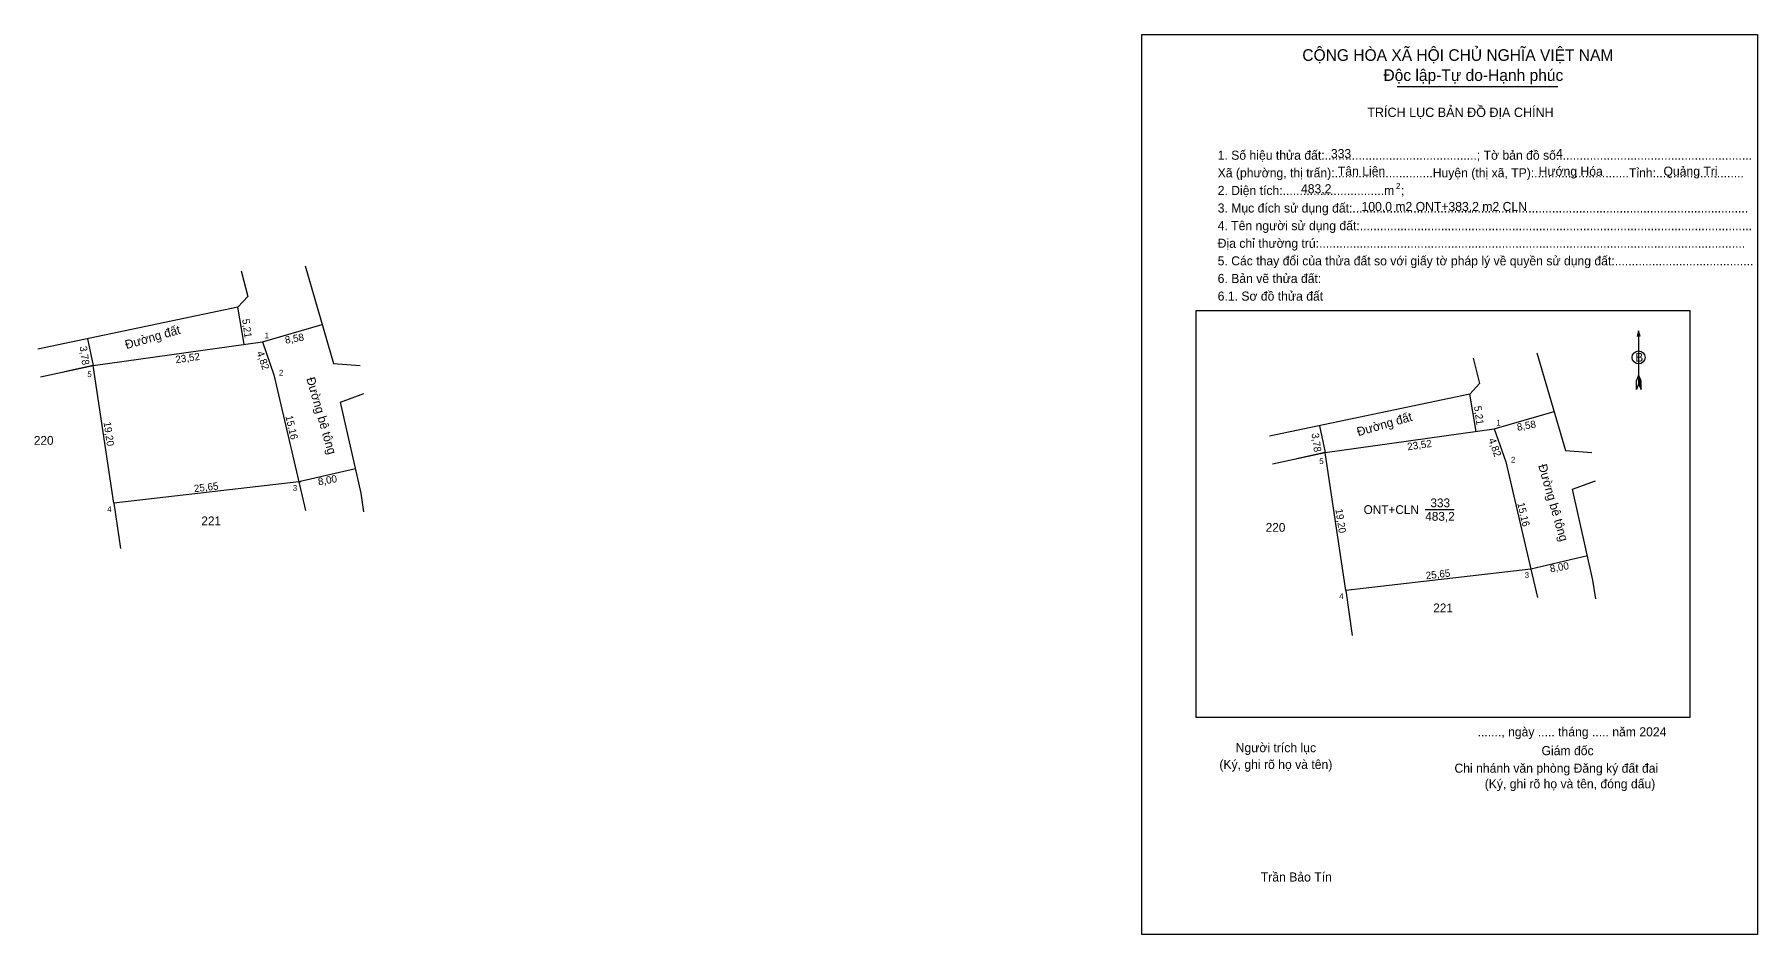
# Model space of a CAD drawing. Extents: x 548933 to 549486, y 1839115 to 1839239.
# Drawn here: x 548932.6 to 549169.9, y 1839114.5 to 1839238.6 of the extents above; entities that cross this region are included whole.
import ezdxf

# ---------------------------------------------------------------- set-up
doc = ezdxf.new("R2010")
doc.units = 0
for name, color, linetype in [('Level 1', 7, 'Continuous'), ('Level 10', 7, 'Continuous'), ('Level 13', 7, 'Continuous'), ('Level 2', 7, 'Continuous'), ('Level 23', 7, 'Continuous'), ('Level 27', 7, 'Continuous'), ('Level 36', 7, 'Continuous'), ('Level 49', 7, 'Continuous'), ('Level 5', 7, 'Continuous'), ('Level 6', 7, 'Continuous'), ('Level 9', 7, 'Continuous')]:
    doc.layers.add(name, color=color, linetype=linetype)

msp = doc.modelspace()

# ---------------------------------------------------------------- linework, layer by layer
at = {"layer": 'Level 1'}
for p, q in [((549085.14, 1839238.57), (549085.14, 1839238.57)), ((549092.65, 1839200.51), (549092.65, 1839200.51)), ((549092.65, 1839200.51), (549160.6, 1839200.51)), ((549092.65, 1839144.41), (549092.65, 1839200.51)), ((549160.6, 1839200.51), (549160.6, 1839144.41)), ((549153.57, 1839197.73), (549153.57, 1839190.39)), ((549153.25, 1839189.64), (549153.26, 1839190.85)), ((549153.57, 1839190.39), (549153.25, 1839189.64)), ((549153.57, 1839191.6), (549153.26, 1839190.85)), ((549153.57, 1839191.6), (549153.88, 1839190.85)), ((549153.57, 1839191.5), (549153.88, 1839190.74)), ((549153.57, 1839191.39), (549153.88, 1839190.64)), ((549153.57, 1839191.29), (549153.89, 1839190.53)), ((549153.57, 1839191.18), (549153.89, 1839190.42)), ((549153.57, 1839191.07), (549153.89, 1839190.31)), ((549153.57, 1839190.97), (549153.89, 1839190.2)), ((549153.57, 1839190.86), (549153.89, 1839190.09)), ((549153.57, 1839190.76), (549153.89, 1839189.98)), ((549153.57, 1839190.65), (549153.89, 1839189.88)), ((549153.57, 1839190.55), (549153.9, 1839189.77)), ((549153.57, 1839190.39), (549153.9, 1839189.64)), ((549153.9, 1839189.64), (549153.88, 1839190.85)), ((549160.6, 1839144.41), (549092.65, 1839144.41)), ((549169.94, 1839114.5), (549169.94, 1839114.5))]:
    msp.add_line(p, q, dxfattribs=at)
msp.add_lwpolyline([(549153.78, 1839196.95), (549153.57, 1839197.73), (549153.36, 1839196.95)], dxfattribs=at)
msp.add_circle((549153.57, 1839194.06), 0.896, dxfattribs=at)
at = {"layer": 'Level 10'}
for p, q in [((549130.3, 1839188.99), (549102.75, 1839183.2)), ((549131.19, 1839183.86), (549130.3, 1839188.99)), ((549133.68, 1839184.21), (549141.92, 1839186.61)), ((549109.6, 1839184.64), (549110.39, 1839180.94)), ((549110.39, 1839180.94), (549133.68, 1839184.21)), ((549133.68, 1839184.21), (549135.27, 1839179.66)), ((549113.22, 1839161.95), (549110.39, 1839180.94)), ((549135.27, 1839179.66), (549138.7, 1839164.89)), ((549146.51, 1839166.7), (549138.7, 1839164.89)), ((549138.7, 1839164.89), (549113.22, 1839161.95)), ((549138.96, 1839164.92), (549138.7, 1839164.89)), ((549113.22, 1839161.95), (549114.12, 1839155.71))]:
    msp.add_line(p, q, dxfattribs=at)
at = {"layer": 'Level 13'}
msp.add_line((549120.33, 1839231.4), (549142.46, 1839231.4), dxfattribs=at)
at = {"layer": 'Level 2'}
msp.add_lwpolyline([(549085.14, 1839238.57), (549169.94, 1839238.57), (549169.94, 1839114.5), (549085.14, 1839114.5)], close=True, dxfattribs=at)
at = {"layer": 'Level 23'}
msp.add_line((549103.12, 1839179.38), (549110.39, 1839180.94), dxfattribs=at)
for points in [[(549130.78, 1839193.97), (549131.67, 1839190.44), (549130.3, 1839188.99)], [(549139.56, 1839194.69), (549143.48, 1839181.23), (549147.13, 1839180.94)], [(549147.65, 1839160.76), (549147.27, 1839163.33), (549144.44, 1839175.89), (549147.64, 1839177.06)]]:
    msp.add_lwpolyline(points, dxfattribs=at)
at = {"layer": 'Level 27'}
for p, q in [((549110.39, 1839180.94), (549106.44, 1839180.09)), ((549138.7, 1839164.89), (549139.62, 1839160.95))]:
    msp.add_line(p, q, dxfattribs=at)
at = {"layer": 'Level 5'}
for p, q in [((548960.63, 1839200.99), (548933.08, 1839195.19)), ((548961.53, 1839195.86), (548960.63, 1839200.99)), ((548964.02, 1839196.21), (548972.25, 1839198.6)), ((548939.93, 1839196.63), (548940.73, 1839192.94)), ((548940.73, 1839192.94), (548964.02, 1839196.21)), ((548964.02, 1839196.21), (548965.61, 1839191.66)), ((548933.46, 1839191.38), (548940.73, 1839192.94)), ((548940.73, 1839192.94), (548936.77, 1839192.09)), ((548943.56, 1839173.95), (548940.73, 1839192.94)), ((548965.61, 1839191.66), (548969.04, 1839176.89)), ((548976.85, 1839178.7), (548969.04, 1839176.89)), ((548969.04, 1839176.89), (548943.56, 1839173.95)), ((548969.3, 1839176.92), (548969.04, 1839176.89)), ((548969.04, 1839176.89), (548969.96, 1839172.95)), ((548943.56, 1839173.95), (548944.46, 1839167.7))]:
    msp.add_line(p, q, dxfattribs=at)
for points in [[(548969.9, 1839206.69), (548973.82, 1839193.23), (548977.47, 1839192.94)], [(548961.11, 1839205.97), (548962.01, 1839202.44), (548960.63, 1839200.99)], [(548977.98, 1839172.76), (548977.61, 1839175.33), (548974.78, 1839187.89), (548977.98, 1839189.06)]]:
    msp.add_lwpolyline(points, dxfattribs=at)
at = {"layer": 'Level 9'}
msp.add_line((549124.18, 1839173.08), (549128.14, 1839173.08), dxfattribs=at)

# ---------------------------------------------------------------- texts
at = {"layer": 'Level 1'}
for s, height, p in [('TRÍCH LỤC BẢN ĐỒ ĐỊA CHÍNH', 1.2944, (549116.19, 1839227.19)), ('1. Số hiệu thửa đất:.............................................; Tờ bản đồ số:.........................................................', 1.25387, (549095.59, 1839221.3)), ('Xã (phường, thị trấn):.............................Huyện (thị xã, TP):............................Tỉnh:..........................', 1.25387, (549095.59, 1839218.87)), ('2. Diện tích:..............................m  ;', 1.2539, (549095.59, 1839216.44)), ('2', 0.809, (549120.15, 1839217.29)), ('3. Mục đích sử dụng đất:.....................................................................................................................', 1.25387, (549095.59, 1839214.02)), ('4. Tên người sử dụng đất:....................................................................................................................', 1.25387, (549095.59, 1839211.59)), ('Địa chỉ thường trú:..............................................................................................................................', 1.25387, (549095.59, 1839209.16)), ('5. Các thay đổi của thửa đất so với giấy tờ pháp lý về quyền sử dụng đất:.........................................', 1.25387, (549095.59, 1839206.74)), ('6. Bản vẽ thửa đất:', 1.2539, (549095.59, 1839204.31)), ('6.1. Sơ đồ thửa đất', 1.2539, (549095.59, 1839201.88)), ('B', 1.21, (549153.12, 1839193.47)), ('......., ngày ..... tháng ..... năm 2024', 1.2539, (549131.39, 1839141.82)), ('Người trích lục', 1.2539, (549098.07, 1839139.64)), ('Giám đốc', 1.254, (549140.19, 1839139.23)), ('(Ký, ghi rõ họ và tên)', 1.2539, (549095.82, 1839137.33)), ('Chi nhánh văn phòng Đăng ký đất đai', 1.2539, (549128.2, 1839136.81)), ('(Ký, ghi rõ họ và tên, đóng dấu)', 1.2539, (549132.37, 1839134.66)), ('Trần Bảo Tín', 1.2539, (549101.53, 1839121.81))]:
    msp.add_text(s, height=height, dxfattribs=at).set_placement(p)
at = {"layer": 'Level 13'}
for s, height, p in [('CỘNG HÒA XÃ HỘI CHỦ NGHĨA VIỆT NAM', 1.6017, (549107.25, 1839234.93)), ('Độc lập-Tự do-Hạnh phúc', 1.6017, (549118.42, 1839232.16)), ('ONT+CLN', 1.213, (549115.69, 1839172.47)), ('333', 1.213, (549124.89, 1839173.4)), ('483,2', 1.213, (549124.18, 1839171.54))]:
    msp.add_text(s, height=height, dxfattribs=at).set_placement(p)
at = {"layer": 'Level 36'}
for s, height, rotation, p in [('Đường đất', 1.213, 16.0235, (549114.96, 1839183.19)), ('Đường bê tông', 1.2134, 286.0235, (549139.72, 1839179.15))]:
    msp.add_text(s, height=height, rotation=rotation, dxfattribs=at).set_placement(p)
for s, p in [('220', (549102.21, 1839170.02)), ('221', (549125.28, 1839158.92))]:
    msp.add_text(s, height=1.213, dxfattribs=at).set_placement(p)
at = {"layer": 'Level 49'}
for s, rotation, p in [('5,21', 277.8529, (549130.89, 1839187.3)), ('8,58', 10.2992, (549136.9, 1839183.93)), ('3,78', 277.8529, (549108.52, 1839183.56)), ('23,52', 7.9923, (549121.78, 1839181.25)), ('4,82', 289.262, (549132.87, 1839182.73)), ('15,16', 283.0862, (549136.85, 1839173.94)), ('19,20', 278.4762, (549111.8, 1839173.12)), ('25,65', 6.5819, (549124.31, 1839163.47)), ('8,00', 10.2992, (549141.44, 1839164.41))]:
    msp.add_text(s, height=1.011, rotation=rotation, dxfattribs=at).set_placement(p)
at = {"layer": 'Level 5'}
for s, height, rotation, p in [('Đường đất', 1.213, 16.0235, (548945.3, 1839195.19)), ('5,21', 1.011, 277.8529, (548961.23, 1839199.3)), ('8,58', 1.011, 10.2992, (548967.23, 1839195.93)), ('3,78', 1.011, 277.8529, (548938.85, 1839195.55)), ('4,82', 1.011, 289.262, (548963.21, 1839194.72)), ('23,52', 1.011, 7.9923, (548952.12, 1839193.25)), ('Đường bê tông', 1.2134, 286.0235, (548970.06, 1839191.14)), ('15,16', 1.011, 283.0862, (548967.19, 1839185.94)), ('19,20', 1.011, 278.4762, (548942.14, 1839185.11)), ('25,65', 1.011, 6.5819, (548954.65, 1839175.47)), ('8,00', 1.011, 10.2992, (548971.78, 1839176.41))]:
    msp.add_text(s, height=height, rotation=rotation, dxfattribs=at).set_placement(p)
for s, height, p in [('1', 0.809, (548964.32, 1839196.67)), ('5', 0.809, (548939.91, 1839191.34)), ('2', 0.809, (548966.3, 1839191.53)), ('220', 1.213, (548932.55, 1839182.01)), ('3', 0.809, (548968.21, 1839175.66)), ('4', 0.809, (548942.66, 1839172.74)), ('221', 1.213, (548955.62, 1839170.92))]:
    msp.add_text(s, height=height, dxfattribs=at).set_placement(p)
at = {"layer": 'Level 6'}
for s, height, p in [('333', 1.254, (549111.18, 1839221.52)), ('4', 1.25, (549142.18, 1839221.54)), ('Tân Liên', 1.254, (549112.14, 1839219.11)), ('Hướng Hóa', 1.254, (549139.79, 1839219.09)), ('Quảng Trị', 1.254, (549156.99, 1839219.1)), ('483,2', 1.254, (549107.06, 1839216.67)), ('100,0 m2 ONT+383,2 m2 CLN', 1.2539, (549115.4, 1839214.23))]:
    msp.add_text(s, height=height, dxfattribs=at).set_placement(p)
at = {"layer": 'Level 9'}
for s, p in [('1', (549133.98, 1839184.67)), ('5', (549109.58, 1839179.35)), ('2', (549135.97, 1839179.54)), ('3', (549137.87, 1839163.66)), ('4', (549112.33, 1839160.74))]:
    msp.add_text(s, height=0.809, dxfattribs=at).set_placement(p)

doc.saveas('drawing.dxf')
